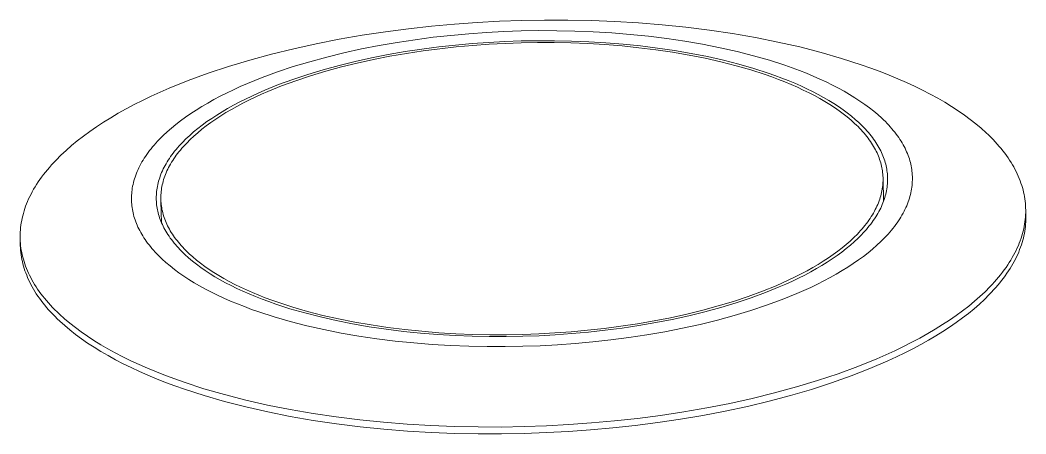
# Model space of a CAD drawing. Header units: millimetres. Extents: x 492 to 7139, y 278 to 5201.
# Drawn here: x 6024.68 to 6045.59, y 2847.31 to 2855.9 of the extents above; entities that cross this region are included whole.
import ezdxf

# ---------------------------------------------------------------- set-up
doc = ezdxf.new("R2010")
doc.units = ezdxf.units.MM
doc.layers.add('ZANO_R', color=7, linetype='Continuous', lineweight=0)

msp = doc.modelspace()

# ---------------------------------------------------------------- linework, layer by layer
at = {"layer": 'ZANO_R'}
for p, q in [((6034.643, 2855.877), (6034.178, 2855.852)), ((6035.108, 2855.893), (6034.643, 2855.877)), ((6035.582, 2855.901), (6035.108, 2855.893)), ((6036.063, 2855.901), (6035.582, 2855.901)), ((6036.549, 2855.891), (6036.063, 2855.901)), ((6037.04, 2855.871), (6036.549, 2855.891)), ((6037.532, 2855.842), (6037.04, 2855.871)), ((6032.271, 2855.66), (6031.79, 2855.587)), ((6032.752, 2855.722), (6032.271, 2855.66)), ((6033.231, 2855.775), (6032.752, 2855.722)), ((6033.707, 2855.818), (6033.231, 2855.775)), ((6034.178, 2855.852), (6033.707, 2855.818)), ((6034.37, 2855.644), (6034.731, 2855.664)), ((6034.731, 2855.664), (6035.093, 2855.676)), ((6035.093, 2855.676), (6035.461, 2855.683)), ((6035.461, 2855.683), (6035.835, 2855.682)), ((6035.835, 2855.682), (6036.212, 2855.675)), ((6036.212, 2855.675), (6036.593, 2855.66)), ((6036.593, 2855.66), (6036.976, 2855.637)), ((6038.026, 2855.802), (6037.532, 2855.842)), ((6038.518, 2855.752), (6038.026, 2855.802)), ((6039.006, 2855.692), (6038.518, 2855.752)), ((6039.49, 2855.62), (6039.006, 2855.692)), ((6031.311, 2855.504), (6030.836, 2855.411)), ((6031.79, 2855.587), (6031.311, 2855.504)), ((6032.144, 2855.374), (6032.516, 2855.439)), ((6032.516, 2855.439), (6032.889, 2855.495)), ((6032.889, 2855.495), (6033.263, 2855.544)), ((6033.263, 2855.544), (6033.635, 2855.585)), ((6033.635, 2855.585), (6034.005, 2855.618)), ((6034.005, 2855.618), (6034.37, 2855.644)), ((6034.075, 2855.414), (6034.417, 2855.438)), ((6034.417, 2855.438), (6034.755, 2855.456)), ((6034.755, 2855.456), (6035.094, 2855.468)), ((6035.094, 2855.468), (6035.439, 2855.474)), ((6035.094, 2855.43), (6035.435, 2855.436)), ((6035.435, 2855.436), (6035.78, 2855.436)), ((6035.439, 2855.474), (6035.789, 2855.474)), ((6035.789, 2855.474), (6036.142, 2855.467)), ((6036.142, 2855.467), (6036.499, 2855.453)), ((6036.499, 2855.453), (6036.857, 2855.431)), ((6036.976, 2855.637), (6037.359, 2855.606)), ((6037.359, 2855.606), (6037.741, 2855.567)), ((6037.741, 2855.567), (6038.121, 2855.52)), ((6038.121, 2855.52), (6038.496, 2855.465)), ((6038.496, 2855.465), (6038.866, 2855.401)), ((6039.965, 2855.538), (6039.49, 2855.62)), ((6040.432, 2855.446), (6039.965, 2855.538)), ((6040.887, 2855.343), (6040.432, 2855.446)), ((6030.366, 2855.308), (6029.904, 2855.195)), ((6030.836, 2855.411), (6030.366, 2855.308)), ((6031.41, 2855.222), (6031.775, 2855.302)), ((6031.775, 2855.302), (6032.144, 2855.374)), ((6032.332, 2855.186), (6032.681, 2855.246)), ((6032.681, 2855.246), (6033.03, 2855.299)), ((6032.711, 2855.21), (6033.056, 2855.262)), ((6033.03, 2855.299), (6033.38, 2855.344)), ((6033.056, 2855.262), (6033.402, 2855.307)), ((6033.38, 2855.344), (6033.729, 2855.382)), ((6033.402, 2855.307), (6033.746, 2855.345)), ((6033.729, 2855.382), (6034.075, 2855.414)), ((6033.746, 2855.345), (6034.088, 2855.376)), ((6034.088, 2855.376), (6034.426, 2855.4)), ((6034.426, 2855.4), (6034.76, 2855.418)), ((6034.76, 2855.418), (6035.094, 2855.43)), ((6035.78, 2855.436), (6036.129, 2855.429)), ((6036.129, 2855.429), (6036.482, 2855.415)), ((6036.482, 2855.415), (6036.836, 2855.393)), ((6036.836, 2855.393), (6037.19, 2855.365)), ((6036.857, 2855.431), (6037.216, 2855.403)), ((6037.19, 2855.365), (6037.543, 2855.329)), ((6037.216, 2855.403), (6037.574, 2855.366)), ((6037.543, 2855.329), (6037.894, 2855.286)), ((6037.574, 2855.366), (6037.929, 2855.322)), ((6037.894, 2855.286), (6038.241, 2855.234)), ((6037.929, 2855.322), (6038.281, 2855.27)), ((6038.241, 2855.234), (6038.583, 2855.175)), ((6038.281, 2855.27), (6038.627, 2855.211)), ((6038.866, 2855.401), (6039.228, 2855.329)), ((6039.228, 2855.329), (6039.582, 2855.249)), ((6039.582, 2855.249), (6039.925, 2855.161)), ((6041.329, 2855.23), (6040.887, 2855.343)), ((6041.755, 2855.107), (6041.329, 2855.23)), ((6029.452, 2855.072), (6029.012, 2854.939)), ((6029.904, 2855.195), (6029.452, 2855.072)), ((6030.358, 2854.935), (6030.7, 2855.038)), ((6030.7, 2855.038), (6031.051, 2855.134)), ((6031.051, 2855.134), (6031.41, 2855.222)), ((6031.309, 2854.961), (6031.645, 2855.043)), ((6031.645, 2855.043), (6031.986, 2855.118)), ((6031.688, 2855.01), (6032.025, 2855.084)), ((6031.986, 2855.118), (6032.332, 2855.186)), ((6032.025, 2855.084), (6032.367, 2855.151)), ((6032.367, 2855.151), (6032.711, 2855.21)), ((6038.583, 2855.175), (6038.918, 2855.109)), ((6038.627, 2855.211), (6038.967, 2855.143)), ((6038.918, 2855.109), (6039.245, 2855.035)), ((6038.967, 2855.143), (6039.298, 2855.068)), ((6039.245, 2855.035), (6039.563, 2854.954)), ((6039.298, 2855.068), (6039.619, 2854.986)), ((6039.925, 2855.161), (6040.256, 2855.066)), ((6040.256, 2855.066), (6040.573, 2854.963)), ((6042.164, 2854.975), (6041.755, 2855.107)), ((6029.012, 2854.939), (6028.585, 2854.797)), ((6029.707, 2854.707), (6030.026, 2854.825)), ((6030.026, 2854.825), (6030.358, 2854.935)), ((6030.66, 2854.774), (6030.98, 2854.871)), ((6030.715, 2854.745), (6031.032, 2854.84)), ((6030.98, 2854.871), (6031.309, 2854.961)), ((6031.032, 2854.84), (6031.356, 2854.929)), ((6031.356, 2854.929), (6031.688, 2855.01)), ((6039.563, 2854.954), (6039.869, 2854.866)), ((6039.619, 2854.986), (6039.929, 2854.897)), ((6039.869, 2854.866), (6040.163, 2854.771)), ((6039.929, 2854.897), (6040.227, 2854.801)), ((6040.573, 2854.963), (6040.727, 2854.909)), ((6040.727, 2854.909), (6040.877, 2854.854)), ((6040.877, 2854.854), (6041.022, 2854.796)), ((6042.362, 2854.905), (6042.164, 2854.975)), ((6042.555, 2854.834), (6042.362, 2854.905)), ((6042.742, 2854.76), (6042.555, 2854.834)), ((6028.174, 2854.646), (6027.78, 2854.486)), ((6028.585, 2854.797), (6028.174, 2854.646)), ((6029.402, 2854.584), (6029.707, 2854.707)), ((6030.05, 2854.561), (6030.349, 2854.671)), ((6030.114, 2854.534), (6030.409, 2854.643)), ((6030.349, 2854.671), (6030.66, 2854.774)), ((6030.409, 2854.643), (6030.715, 2854.745)), ((6040.163, 2854.771), (6040.305, 2854.721)), ((6040.227, 2854.801), (6040.37, 2854.75)), ((6040.305, 2854.721), (6040.443, 2854.669)), ((6040.37, 2854.75), (6040.51, 2854.698)), ((6040.443, 2854.669), (6040.578, 2854.616)), ((6040.51, 2854.698), (6040.647, 2854.644)), ((6040.578, 2854.616), (6040.709, 2854.562)), ((6040.647, 2854.644), (6040.78, 2854.589)), ((6041.022, 2854.796), (6041.164, 2854.738)), ((6041.164, 2854.738), (6041.301, 2854.677)), ((6041.301, 2854.677), (6041.434, 2854.616)), ((6041.434, 2854.616), (6041.563, 2854.553)), ((6042.925, 2854.684), (6042.742, 2854.76)), ((6043.102, 2854.607), (6042.925, 2854.684)), ((6043.273, 2854.528), (6043.102, 2854.607)), ((6027.591, 2854.404), (6027.406, 2854.319)), ((6027.78, 2854.486), (6027.591, 2854.404)), ((6028.971, 2854.387), (6029.111, 2854.454)), ((6029.111, 2854.454), (6029.254, 2854.52)), ((6029.254, 2854.52), (6029.402, 2854.584)), ((6029.626, 2854.385), (6029.764, 2854.445)), ((6029.695, 2854.36), (6029.831, 2854.42)), ((6029.764, 2854.445), (6030.05, 2854.561)), ((6029.831, 2854.42), (6030.114, 2854.534)), ((6040.709, 2854.562), (6040.836, 2854.506)), ((6040.78, 2854.589), (6040.908, 2854.533)), ((6040.836, 2854.506), (6040.959, 2854.449)), ((6040.908, 2854.533), (6041.033, 2854.475)), ((6040.959, 2854.449), (6041.078, 2854.391)), ((6041.033, 2854.475), (6041.153, 2854.416)), ((6041.078, 2854.391), (6041.193, 2854.332)), ((6041.153, 2854.416), (6041.27, 2854.356)), ((6041.563, 2854.553), (6041.687, 2854.489)), ((6041.687, 2854.489), (6041.807, 2854.423)), ((6041.807, 2854.423), (6041.921, 2854.357)), ((6043.439, 2854.446), (6043.273, 2854.528)), ((6043.598, 2854.364), (6043.439, 2854.446)), ((6027.226, 2854.233), (6027.052, 2854.145)), ((6027.406, 2854.319), (6027.226, 2854.233)), ((6028.578, 2854.179), (6028.705, 2854.249)), ((6028.705, 2854.249), (6028.836, 2854.319)), ((6028.836, 2854.319), (6028.971, 2854.387)), ((6029.112, 2854.132), (6029.234, 2854.197)), ((6029.234, 2854.197), (6029.361, 2854.261)), ((6029.308, 2854.175), (6029.433, 2854.238)), ((6029.361, 2854.261), (6029.492, 2854.324)), ((6029.433, 2854.238), (6029.562, 2854.3)), ((6029.492, 2854.324), (6029.626, 2854.385)), ((6029.562, 2854.3), (6029.695, 2854.36)), ((6041.193, 2854.332), (6041.303, 2854.271)), ((6041.27, 2854.356), (6041.381, 2854.295)), ((6041.303, 2854.271), (6041.409, 2854.21)), ((6041.381, 2854.295), (6041.489, 2854.232)), ((6041.409, 2854.21), (6041.511, 2854.147)), ((6041.489, 2854.232), (6041.592, 2854.169)), ((6041.921, 2854.357), (6042.031, 2854.289)), ((6042.031, 2854.289), (6042.137, 2854.22)), ((6042.137, 2854.22), (6042.237, 2854.151)), ((6043.752, 2854.279), (6043.598, 2854.364)), ((6043.9, 2854.194), (6043.752, 2854.279)), ((6044.042, 2854.107), (6043.9, 2854.194)), ((6026.883, 2854.056), (6026.72, 2853.965)), ((6027.052, 2854.145), (6026.883, 2854.056)), ((6028.226, 2853.96), (6028.339, 2854.034)), ((6028.339, 2854.034), (6028.456, 2854.107)), ((6028.456, 2854.107), (6028.578, 2854.179)), ((6028.769, 2853.93), (6028.879, 2853.999)), ((6028.848, 2853.911), (6028.957, 2853.979)), ((6028.879, 2853.999), (6028.993, 2854.066)), ((6028.957, 2853.979), (6029.07, 2854.045)), ((6028.993, 2854.066), (6029.112, 2854.132)), ((6029.07, 2854.045), (6029.187, 2854.11)), ((6029.187, 2854.11), (6029.308, 2854.175)), ((6041.511, 2854.147), (6041.608, 2854.084)), ((6041.592, 2854.169), (6041.69, 2854.105)), ((6041.608, 2854.084), (6041.701, 2854.019)), ((6041.69, 2854.105), (6041.784, 2854.04)), ((6041.701, 2854.019), (6041.789, 2853.954)), ((6041.784, 2854.04), (6041.873, 2853.974)), ((6041.873, 2853.974), (6041.958, 2853.907)), ((6042.237, 2854.151), (6042.332, 2854.081)), ((6042.332, 2854.081), (6042.422, 2854.01)), ((6042.422, 2854.01), (6042.508, 2853.938)), ((6044.177, 2854.018), (6044.042, 2854.107)), ((6044.306, 2853.929), (6044.177, 2854.018)), ((6026.412, 2853.779), (6026.266, 2853.684)), ((6026.563, 2853.872), (6026.412, 2853.779)), ((6026.72, 2853.965), (6026.563, 2853.872)), ((6027.917, 2853.734), (6028.015, 2853.81)), ((6028.015, 2853.81), (6028.118, 2853.886)), ((6028.118, 2853.886), (6028.226, 2853.96)), ((6028.465, 2853.721), (6028.562, 2853.792)), ((6028.549, 2853.705), (6028.644, 2853.774)), ((6028.562, 2853.792), (6028.663, 2853.861)), ((6028.644, 2853.774), (6028.744, 2853.843)), ((6028.663, 2853.861), (6028.769, 2853.93)), ((6028.744, 2853.843), (6028.848, 2853.911)), ((6041.789, 2853.954), (6041.872, 2853.889)), ((6041.872, 2853.889), (6041.951, 2853.822)), ((6041.951, 2853.822), (6042.026, 2853.756)), ((6041.958, 2853.907), (6042.038, 2853.84)), ((6042.038, 2853.84), (6042.113, 2853.773)), ((6042.113, 2853.773), (6042.149, 2853.739)), ((6042.508, 2853.938), (6042.588, 2853.866)), ((6042.588, 2853.866), (6042.627, 2853.829)), ((6042.627, 2853.829), (6042.664, 2853.793)), ((6042.664, 2853.793), (6042.699, 2853.756)), ((6044.429, 2853.838), (6044.306, 2853.929)), ((6044.545, 2853.747), (6044.429, 2853.838)), ((6026.127, 2853.588), (6025.995, 2853.491)), ((6026.266, 2853.684), (6026.127, 2853.588)), ((6027.652, 2853.503), (6027.735, 2853.581)), ((6027.735, 2853.581), (6027.823, 2853.658)), ((6027.823, 2853.658), (6027.917, 2853.734)), ((6028.204, 2853.506), (6028.286, 2853.578)), ((6028.286, 2853.578), (6028.374, 2853.65)), ((6028.29, 2853.492), (6028.372, 2853.563)), ((6028.372, 2853.563), (6028.458, 2853.634)), ((6028.374, 2853.65), (6028.465, 2853.721)), ((6028.458, 2853.634), (6028.549, 2853.705)), ((6042.026, 2853.756), (6042.061, 2853.722)), ((6042.061, 2853.722), (6042.096, 2853.688)), ((6042.096, 2853.688), (6042.129, 2853.654)), ((6042.129, 2853.654), (6042.161, 2853.621)), ((6042.149, 2853.739), (6042.184, 2853.705)), ((6042.161, 2853.621), (6042.192, 2853.587)), ((6042.184, 2853.705), (6042.217, 2853.67)), ((6042.192, 2853.587), (6042.221, 2853.553)), ((6042.217, 2853.67), (6042.25, 2853.636)), ((6042.25, 2853.636), (6042.281, 2853.602)), ((6042.281, 2853.602), (6042.311, 2853.567)), ((6042.311, 2853.567), (6042.34, 2853.533)), ((6042.699, 2853.756), (6042.734, 2853.72)), ((6042.734, 2853.72), (6042.767, 2853.683)), ((6042.767, 2853.683), (6042.8, 2853.646)), ((6042.8, 2853.646), (6042.83, 2853.609)), ((6042.83, 2853.609), (6042.86, 2853.572)), ((6042.86, 2853.572), (6042.889, 2853.535)), ((6044.655, 2853.655), (6044.545, 2853.747)), ((6044.759, 2853.562), (6044.655, 2853.655)), ((6044.808, 2853.515), (6044.759, 2853.562)), ((6025.868, 2853.393), (6025.748, 2853.294)), ((6025.995, 2853.491), (6025.868, 2853.393)), ((6027.466, 2853.307), (6027.501, 2853.347)), ((6027.501, 2853.347), (6027.537, 2853.386)), ((6027.537, 2853.386), (6027.574, 2853.425)), ((6027.574, 2853.425), (6027.652, 2853.503)), ((6028.018, 2853.323), (6028.053, 2853.36)), ((6028.053, 2853.36), (6028.126, 2853.433)), ((6028.107, 2853.312), (6028.141, 2853.348)), ((6028.126, 2853.433), (6028.204, 2853.506)), ((6028.141, 2853.348), (6028.213, 2853.42)), ((6028.213, 2853.42), (6028.29, 2853.492)), ((6042.221, 2853.553), (6042.25, 2853.518)), ((6042.25, 2853.518), (6042.277, 2853.484)), ((6042.277, 2853.484), (6042.304, 2853.45)), ((6042.304, 2853.45), (6042.329, 2853.416)), ((6042.329, 2853.416), (6042.353, 2853.382)), ((6042.34, 2853.533), (6042.368, 2853.498)), ((6042.353, 2853.382), (6042.376, 2853.347)), ((6042.368, 2853.498), (6042.395, 2853.463)), ((6042.376, 2853.347), (6042.398, 2853.313)), ((6042.395, 2853.463), (6042.42, 2853.429)), ((6042.42, 2853.429), (6042.444, 2853.394)), ((6042.444, 2853.394), (6042.468, 2853.359)), ((6042.468, 2853.359), (6042.49, 2853.325)), ((6042.889, 2853.535), (6042.916, 2853.498)), ((6042.916, 2853.498), (6042.942, 2853.461)), ((6042.942, 2853.461), (6042.967, 2853.424)), ((6042.967, 2853.424), (6042.99, 2853.387)), ((6042.99, 2853.387), (6043.013, 2853.35)), ((6043.013, 2853.35), (6043.034, 2853.313)), ((6044.856, 2853.468), (6044.808, 2853.515)), ((6044.902, 2853.421), (6044.856, 2853.468)), ((6044.947, 2853.374), (6044.902, 2853.421)), ((6044.99, 2853.326), (6044.947, 2853.374)), ((6025.635, 2853.195), (6025.527, 2853.095)), ((6025.748, 2853.294), (6025.635, 2853.195)), ((6027.312, 2853.111), (6027.341, 2853.15)), ((6027.341, 2853.15), (6027.37, 2853.19)), ((6027.37, 2853.19), (6027.401, 2853.229)), ((6027.401, 2853.229), (6027.433, 2853.268)), ((6027.433, 2853.268), (6027.466, 2853.307)), ((6027.834, 2853.103), (6027.862, 2853.14)), ((6027.862, 2853.14), (6027.891, 2853.176)), ((6027.891, 2853.176), (6027.921, 2853.213)), ((6027.921, 2853.213), (6027.952, 2853.25)), ((6027.952, 2853.25), (6027.984, 2853.287)), ((6027.952, 2853.13), (6027.981, 2853.167)), ((6027.981, 2853.167), (6028.011, 2853.203)), ((6027.984, 2853.287), (6028.018, 2853.323)), ((6028.011, 2853.203), (6028.041, 2853.239)), ((6028.041, 2853.239), (6028.073, 2853.276)), ((6028.073, 2853.276), (6028.107, 2853.312)), ((6042.398, 2853.313), (6042.418, 2853.279)), ((6042.418, 2853.279), (6042.438, 2853.244)), ((6042.438, 2853.244), (6042.457, 2853.21)), ((6042.457, 2853.21), (6042.474, 2853.176)), ((6042.474, 2853.176), (6042.491, 2853.142)), ((6042.49, 2853.325), (6042.511, 2853.29)), ((6042.491, 2853.142), (6042.506, 2853.107)), ((6042.511, 2853.29), (6042.531, 2853.255)), ((6042.531, 2853.255), (6042.55, 2853.22)), ((6042.55, 2853.22), (6042.567, 2853.186)), ((6042.567, 2853.186), (6042.584, 2853.151)), ((6042.584, 2853.151), (6042.6, 2853.116)), ((6043.034, 2853.313), (6043.054, 2853.276)), ((6043.054, 2853.276), (6043.073, 2853.239)), ((6043.073, 2853.239), (6043.091, 2853.202)), ((6043.091, 2853.202), (6043.107, 2853.165)), ((6043.107, 2853.165), (6043.123, 2853.128)), ((6045.031, 2853.279), (6044.99, 2853.326)), ((6045.071, 2853.232), (6045.031, 2853.279)), ((6045.109, 2853.184), (6045.071, 2853.232)), ((6045.146, 2853.136), (6045.109, 2853.184)), ((6045.181, 2853.089), (6045.146, 2853.136)), ((6025.379, 2852.944), (6025.333, 2852.893)), ((6025.427, 2852.994), (6025.379, 2852.944)), ((6025.527, 2853.095), (6025.427, 2852.994)), ((6027.19, 2852.914), (6027.212, 2852.954)), ((6027.212, 2852.954), (6027.235, 2852.993)), ((6027.235, 2852.993), (6027.26, 2853.032)), ((6027.26, 2853.032), (6027.285, 2853.071)), ((6027.285, 2853.071), (6027.312, 2853.111)), ((6027.713, 2852.919), (6027.735, 2852.955)), ((6027.735, 2852.955), (6027.758, 2852.992)), ((6027.758, 2852.992), (6027.782, 2853.029)), ((6027.782, 2853.029), (6027.808, 2853.066)), ((6027.806, 2852.912), (6027.827, 2852.948)), ((6027.808, 2853.066), (6027.834, 2853.103)), ((6027.827, 2852.948), (6027.85, 2852.985)), ((6027.85, 2852.985), (6027.874, 2853.021)), ((6027.874, 2853.021), (6027.899, 2853.058)), ((6027.899, 2853.058), (6027.925, 2853.094)), ((6027.925, 2853.094), (6027.952, 2853.13)), ((6042.506, 2853.107), (6042.52, 2853.073)), ((6042.52, 2853.073), (6042.534, 2853.039)), ((6042.534, 2853.039), (6042.546, 2853.005)), ((6042.546, 2853.005), (6042.557, 2852.971)), ((6042.557, 2852.971), (6042.567, 2852.937)), ((6042.567, 2852.937), (6042.576, 2852.903)), ((6042.6, 2853.116), (6042.614, 2853.082)), ((6042.614, 2853.082), (6042.628, 2853.047)), ((6042.628, 2853.047), (6042.64, 2853.013)), ((6042.64, 2853.013), (6042.651, 2852.978)), ((6042.651, 2852.978), (6042.662, 2852.944)), ((6042.662, 2852.944), (6042.671, 2852.91)), ((6043.123, 2853.128), (6043.137, 2853.091)), ((6043.137, 2853.091), (6043.151, 2853.054)), ((6043.151, 2853.054), (6043.163, 2853.017)), ((6043.163, 2853.017), (6043.174, 2852.981)), ((6043.174, 2852.981), (6043.184, 2852.944)), ((6043.184, 2852.944), (6043.193, 2852.908)), ((6045.214, 2853.041), (6045.181, 2853.089)), ((6045.246, 2852.993), (6045.214, 2853.041)), ((6045.277, 2852.946), (6045.246, 2852.993)), ((6045.306, 2852.898), (6045.277, 2852.946)), ((6025.204, 2852.742), (6025.164, 2852.691)), ((6025.245, 2852.792), (6025.204, 2852.742)), ((6025.288, 2852.843), (6025.245, 2852.792)), ((6025.333, 2852.893), (6025.288, 2852.843)), ((6027.083, 2852.68), (6027.098, 2852.719)), ((6027.098, 2852.719), (6027.114, 2852.758)), ((6027.114, 2852.758), (6027.131, 2852.797)), ((6027.131, 2852.797), (6027.149, 2852.836)), ((6027.149, 2852.836), (6027.169, 2852.875)), ((6027.169, 2852.875), (6027.19, 2852.914)), ((6027.606, 2852.699), (6027.621, 2852.735)), ((6027.621, 2852.735), (6027.638, 2852.772)), ((6027.638, 2852.772), (6027.655, 2852.809)), ((6027.655, 2852.809), (6027.673, 2852.845)), ((6027.673, 2852.845), (6027.693, 2852.882)), ((6027.693, 2852.882), (6027.713, 2852.919)), ((6027.7, 2852.695), (6027.715, 2852.731)), ((6027.715, 2852.731), (6027.731, 2852.767)), ((6027.731, 2852.767), (6027.748, 2852.803)), ((6027.748, 2852.803), (6027.766, 2852.84)), ((6027.766, 2852.84), (6027.785, 2852.876)), ((6027.785, 2852.876), (6027.806, 2852.912)), ((6042.576, 2852.903), (6042.585, 2852.87)), ((6042.585, 2852.87), (6042.592, 2852.836)), ((6042.592, 2852.836), (6042.598, 2852.802)), ((6042.598, 2852.802), (6042.604, 2852.769)), ((6042.604, 2852.769), (6042.608, 2852.735)), ((6042.608, 2852.735), (6042.611, 2852.702)), ((6042.671, 2852.91), (6042.679, 2852.875)), ((6042.679, 2852.875), (6042.687, 2852.841)), ((6042.687, 2852.841), (6042.693, 2852.807)), ((6042.693, 2852.807), (6042.698, 2852.773)), ((6042.698, 2852.773), (6042.703, 2852.74)), ((6042.703, 2852.74), (6042.706, 2852.706)), ((6043.193, 2852.908), (6043.2, 2852.871)), ((6043.2, 2852.871), (6043.207, 2852.835)), ((6043.207, 2852.835), (6043.213, 2852.799)), ((6043.213, 2852.799), (6043.218, 2852.762)), ((6043.218, 2852.762), (6043.222, 2852.726)), ((6043.222, 2852.726), (6043.224, 2852.69)), ((6045.333, 2852.85), (6045.306, 2852.898)), ((6045.359, 2852.802), (6045.333, 2852.85)), ((6045.383, 2852.755), (6045.359, 2852.802)), ((6045.406, 2852.707), (6045.383, 2852.755)), ((6025.055, 2852.539), (6025.022, 2852.488)), ((6025.09, 2852.59), (6025.055, 2852.539)), ((6025.126, 2852.64), (6025.09, 2852.59)), ((6025.164, 2852.691), (6025.126, 2852.64)), ((6027.026, 2852.488), (6027.035, 2852.526)), ((6027.035, 2852.526), (6027.045, 2852.565)), ((6027.045, 2852.565), (6027.057, 2852.603)), ((6027.057, 2852.603), (6027.069, 2852.642)), ((6027.069, 2852.642), (6027.083, 2852.68)), ((6027.54, 2852.483), (6027.548, 2852.518)), ((6027.548, 2852.518), (6027.558, 2852.554)), ((6027.558, 2852.554), (6027.568, 2852.59)), ((6027.568, 2852.59), (6027.58, 2852.626)), ((6027.58, 2852.626), (6027.593, 2852.663)), ((6027.593, 2852.663), (6027.606, 2852.699)), ((6027.634, 2852.482), (6027.643, 2852.517)), ((6027.643, 2852.517), (6027.652, 2852.552)), ((6027.652, 2852.552), (6027.662, 2852.588)), ((6027.662, 2852.588), (6027.674, 2852.624)), ((6027.674, 2852.624), (6027.687, 2852.659)), ((6027.687, 2852.659), (6027.7, 2852.695)), ((6042.611, 2852.702), (6042.614, 2852.668)), ((6042.615, 2852.532), (6042.613, 2852.498)), ((6042.614, 2852.668), (6042.616, 2852.634)), ((6042.616, 2852.566), (6042.615, 2852.532)), ((6042.616, 2852.634), (6042.616, 2852.601)), ((6042.616, 2852.601), (6042.629, 2852.143)), ((6042.616, 2852.601), (6042.616, 2852.566)), ((6042.706, 2852.706), (6042.709, 2852.672)), ((6042.71, 2852.534), (6042.707, 2852.499)), ((6042.709, 2852.672), (6042.711, 2852.637)), ((6042.711, 2852.568), (6042.71, 2852.534)), ((6042.711, 2852.637), (6042.711, 2852.603)), ((6042.711, 2852.603), (6042.711, 2852.568)), ((6043.225, 2852.543), (6043.223, 2852.505)), ((6043.224, 2852.69), (6043.226, 2852.653)), ((6043.226, 2852.58), (6043.225, 2852.543)), ((6043.226, 2852.653), (6043.227, 2852.617)), ((6043.227, 2852.617), (6043.226, 2852.58)), ((6045.428, 2852.659), (6045.406, 2852.707)), ((6045.448, 2852.612), (6045.428, 2852.659)), ((6045.466, 2852.564), (6045.448, 2852.612)), ((6045.483, 2852.517), (6045.466, 2852.564)), ((6045.499, 2852.469), (6045.483, 2852.517)), ((6024.932, 2852.337), (6024.905, 2852.286)), ((6024.96, 2852.387), (6024.932, 2852.337)), ((6024.99, 2852.438), (6024.96, 2852.387)), ((6025.022, 2852.488), (6024.99, 2852.438)), ((6026.998, 2852.299), (6027.001, 2852.337)), ((6027.001, 2852.337), (6027.006, 2852.374)), ((6027.006, 2852.374), (6027.011, 2852.412)), ((6027.011, 2852.412), (6027.018, 2852.45)), ((6027.018, 2852.45), (6027.026, 2852.488)), ((6027.511, 2852.271), (6027.513, 2852.306)), ((6027.513, 2852.306), (6027.516, 2852.341)), ((6027.516, 2852.341), (6027.521, 2852.376)), ((6027.521, 2852.376), (6027.526, 2852.411)), ((6027.526, 2852.411), (6027.532, 2852.447)), ((6027.532, 2852.447), (6027.54, 2852.483)), ((6027.606, 2852.272), (6027.608, 2852.307)), ((6027.608, 2852.307), (6027.611, 2852.342)), ((6027.611, 2852.342), (6027.615, 2852.376)), ((6027.615, 2852.376), (6027.621, 2852.411)), ((6027.621, 2852.411), (6027.627, 2852.446)), ((6027.627, 2852.446), (6027.634, 2852.482)), ((6042.587, 2852.323), (6042.578, 2852.287)), ((6042.594, 2852.358), (6042.587, 2852.323)), ((6042.6, 2852.393), (6042.594, 2852.358)), ((6042.605, 2852.428), (6042.6, 2852.393)), ((6042.609, 2852.463), (6042.605, 2852.428)), ((6042.613, 2852.498), (6042.609, 2852.463)), ((6042.681, 2852.322), (6042.673, 2852.286)), ((6042.689, 2852.357), (6042.681, 2852.322)), ((6042.695, 2852.393), (6042.689, 2852.357)), ((6042.7, 2852.428), (6042.695, 2852.393)), ((6042.704, 2852.464), (6042.7, 2852.428)), ((6042.707, 2852.499), (6042.704, 2852.464)), ((6043.195, 2852.316), (6043.186, 2852.278)), ((6043.203, 2852.354), (6043.195, 2852.316)), ((6043.209, 2852.392), (6043.203, 2852.354)), ((6043.215, 2852.43), (6043.209, 2852.392)), ((6043.219, 2852.468), (6043.215, 2852.43)), ((6043.223, 2852.505), (6043.219, 2852.468)), ((6045.513, 2852.422), (6045.499, 2852.469)), ((6045.526, 2852.375), (6045.513, 2852.422)), ((6045.537, 2852.328), (6045.526, 2852.375)), ((6045.548, 2852.281), (6045.537, 2852.328)), ((6024.834, 2852.135), (6024.813, 2852.085)), ((6024.856, 2852.186), (6024.834, 2852.135)), ((6024.88, 2852.236), (6024.856, 2852.186)), ((6024.905, 2852.286), (6024.88, 2852.236)), ((6026.993, 2852.188), (6026.994, 2852.225)), ((6026.994, 2852.151), (6026.993, 2852.188)), ((6026.994, 2852.225), (6026.995, 2852.262)), ((6026.996, 2852.114), (6026.994, 2852.151)), ((6026.995, 2852.262), (6026.998, 2852.299)), ((6026.998, 2852.078), (6026.996, 2852.114)), ((6027.509, 2852.236), (6027.511, 2852.271)), ((6027.509, 2852.201), (6027.509, 2852.236)), ((6027.51, 2852.167), (6027.509, 2852.201)), ((6027.511, 2852.133), (6027.51, 2852.167)), ((6027.514, 2852.099), (6027.511, 2852.133)), ((6027.517, 2852.065), (6027.514, 2852.099)), ((6027.604, 2852.238), (6027.606, 2852.272)), ((6027.604, 2852.204), (6027.604, 2852.238)), ((6027.605, 2852.17), (6027.604, 2852.204)), ((6027.606, 2852.136), (6027.605, 2852.17)), ((6027.618, 2851.692), (6027.606, 2852.136)), ((6027.609, 2852.102), (6027.606, 2852.136)), ((6027.612, 2852.069), (6027.609, 2852.102)), ((6042.521, 2852.109), (6042.506, 2852.073)), ((6042.535, 2852.145), (6042.521, 2852.109)), ((6042.547, 2852.181), (6042.535, 2852.145)), ((6042.559, 2852.216), (6042.547, 2852.181)), ((6042.569, 2852.252), (6042.559, 2852.216)), ((6042.578, 2852.287), (6042.569, 2852.252)), ((6042.615, 2852.105), (6042.6, 2852.069)), ((6042.629, 2852.142), (6042.615, 2852.105)), ((6042.641, 2852.178), (6042.629, 2852.142)), ((6042.653, 2852.214), (6042.641, 2852.178)), ((6042.663, 2852.25), (6042.653, 2852.214)), ((6042.673, 2852.286), (6042.663, 2852.25)), ((6043.138, 2852.124), (6043.124, 2852.085)), ((6043.152, 2852.163), (6043.138, 2852.124)), ((6043.164, 2852.201), (6043.152, 2852.163)), ((6043.176, 2852.24), (6043.164, 2852.201)), ((6043.186, 2852.278), (6043.176, 2852.24)), ((6045.556, 2852.234), (6045.548, 2852.281)), ((6045.564, 2852.188), (6045.556, 2852.234)), ((6045.57, 2852.141), (6045.564, 2852.188)), ((6045.575, 2852.095), (6045.57, 2852.141)), ((6045.578, 2852.048), (6045.575, 2852.095)), ((6024.746, 2851.886), (6024.733, 2851.837)), ((6024.76, 2851.936), (6024.746, 2851.886)), ((6024.776, 2851.986), (6024.76, 2851.936)), ((6024.794, 2852.035), (6024.776, 2851.986)), ((6024.813, 2852.085), (6024.794, 2852.035)), ((6027.002, 2852.042), (6026.998, 2852.078)), ((6027.007, 2852.006), (6027.002, 2852.042)), ((6027.012, 2851.97), (6027.007, 2852.006)), ((6027.019, 2851.933), (6027.012, 2851.97)), ((6027.027, 2851.897), (6027.019, 2851.933)), ((6027.036, 2851.86), (6027.027, 2851.897)), ((6027.521, 2852.031), (6027.517, 2852.065)), ((6027.527, 2851.997), (6027.521, 2852.031)), ((6027.533, 2851.963), (6027.527, 2851.997)), ((6027.54, 2851.929), (6027.533, 2851.963)), ((6027.549, 2851.895), (6027.54, 2851.929)), ((6027.558, 2851.86), (6027.549, 2851.895)), ((6027.616, 2852.036), (6027.612, 2852.069)), ((6027.622, 2852.002), (6027.616, 2852.036)), ((6027.628, 2851.969), (6027.622, 2852.002)), ((6027.635, 2851.935), (6027.628, 2851.969)), ((6027.643, 2851.901), (6027.635, 2851.935)), ((6027.652, 2851.867), (6027.643, 2851.901)), ((6042.416, 2851.892), (6042.394, 2851.856)), ((6042.436, 2851.929), (6042.416, 2851.892)), ((6042.455, 2851.965), (6042.436, 2851.929)), ((6042.473, 2852.001), (6042.455, 2851.965)), ((6042.49, 2852.037), (6042.473, 2852.001)), ((6042.508, 2851.886), (6042.487, 2851.849)), ((6042.506, 2852.073), (6042.49, 2852.037)), ((6042.529, 2851.923), (6042.508, 2851.886)), ((6042.548, 2851.959), (6042.529, 2851.923)), ((6042.567, 2851.996), (6042.548, 2851.959)), ((6042.584, 2852.032), (6042.567, 2851.996)), ((6042.6, 2852.069), (6042.584, 2852.032)), ((6043.032, 2851.89), (6043.01, 2851.851)), ((6043.053, 2851.929), (6043.032, 2851.89)), ((6043.072, 2851.968), (6043.053, 2851.929)), ((6043.091, 2852.007), (6043.072, 2851.968)), ((6043.108, 2852.046), (6043.091, 2852.007)), ((6043.124, 2852.085), (6043.108, 2852.046)), ((6045.58, 2852.001), (6045.578, 2852.048)), ((6045.579, 2851.858), (6045.581, 2851.906)), ((6045.581, 2851.953), (6045.58, 2852.001)), ((6045.581, 2851.906), (6045.581, 2851.953)), ((6045.583, 2851.905), (6045.585, 2851.846)), ((6024.702, 2851.69), (6024.695, 2851.641)), ((6024.711, 2851.739), (6024.702, 2851.69)), ((6024.721, 2851.788), (6024.711, 2851.739)), ((6024.733, 2851.837), (6024.721, 2851.788)), ((6027.046, 2851.824), (6027.036, 2851.86)), ((6027.057, 2851.787), (6027.046, 2851.824)), ((6027.069, 2851.75), (6027.057, 2851.787)), ((6027.082, 2851.713), (6027.069, 2851.75)), ((6027.096, 2851.676), (6027.082, 2851.713)), ((6027.111, 2851.639), (6027.096, 2851.676)), ((6027.568, 2851.826), (6027.558, 2851.86)), ((6027.579, 2851.792), (6027.568, 2851.826)), ((6027.592, 2851.757), (6027.579, 2851.792)), ((6027.605, 2851.723), (6027.592, 2851.757)), ((6027.62, 2851.688), (6027.605, 2851.723)), ((6027.635, 2851.653), (6027.62, 2851.688)), ((6027.662, 2851.833), (6027.652, 2851.867)), ((6027.674, 2851.799), (6027.662, 2851.833)), ((6027.686, 2851.765), (6027.674, 2851.799)), ((6027.699, 2851.731), (6027.686, 2851.765)), ((6027.713, 2851.697), (6027.699, 2851.731)), ((6027.729, 2851.663), (6027.713, 2851.697)), ((6042.27, 2851.674), (6042.241, 2851.638)), ((6042.297, 2851.71), (6042.27, 2851.674)), ((6042.323, 2851.747), (6042.297, 2851.71)), ((6042.348, 2851.783), (6042.323, 2851.747)), ((6042.372, 2851.82), (6042.348, 2851.783)), ((6042.388, 2851.702), (6042.36, 2851.665)), ((6042.394, 2851.856), (6042.372, 2851.82)), ((6042.414, 2851.738), (6042.388, 2851.702)), ((6042.44, 2851.775), (6042.414, 2851.738)), ((6042.464, 2851.812), (6042.44, 2851.775)), ((6042.487, 2851.849), (6042.464, 2851.812)), ((6042.91, 2851.693), (6042.882, 2851.654)), ((6042.937, 2851.733), (6042.91, 2851.693)), ((6042.962, 2851.772), (6042.937, 2851.733)), ((6042.987, 2851.811), (6042.962, 2851.772)), ((6043.01, 2851.851), (6042.987, 2851.811)), ((6045.559, 2851.665), (6045.566, 2851.713)), ((6045.566, 2851.713), (6045.572, 2851.762)), ((6045.572, 2851.762), (6045.576, 2851.81)), ((6045.576, 2851.81), (6045.579, 2851.858)), ((6045.58, 2851.66), (6045.583, 2851.707)), ((6045.583, 2851.707), (6045.585, 2851.754)), ((6045.585, 2851.8), (6045.585, 2851.846)), ((6045.585, 2851.754), (6045.585, 2851.8)), ((6024.681, 2851.496), (6024.679, 2851.449)), ((6024.684, 2851.544), (6024.681, 2851.496)), ((6024.689, 2851.593), (6024.684, 2851.544)), ((6024.695, 2851.641), (6024.689, 2851.593)), ((6027.128, 2851.602), (6027.111, 2851.639)), ((6027.146, 2851.565), (6027.128, 2851.602)), ((6027.165, 2851.528), (6027.146, 2851.565)), ((6027.185, 2851.491), (6027.165, 2851.528)), ((6027.206, 2851.454), (6027.185, 2851.491)), ((6027.652, 2851.619), (6027.635, 2851.653)), ((6027.669, 2851.584), (6027.652, 2851.619)), ((6027.688, 2851.549), (6027.669, 2851.584)), ((6027.708, 2851.514), (6027.688, 2851.549)), ((6027.729, 2851.48), (6027.708, 2851.514)), ((6027.745, 2851.628), (6027.729, 2851.663)), ((6027.751, 2851.445), (6027.729, 2851.48)), ((6027.762, 2851.594), (6027.745, 2851.628)), ((6027.781, 2851.56), (6027.762, 2851.594)), ((6027.8, 2851.525), (6027.781, 2851.56)), ((6027.821, 2851.491), (6027.8, 2851.525)), ((6027.843, 2851.457), (6027.821, 2851.491)), ((6042.116, 2851.492), (6042.082, 2851.456)), ((6042.149, 2851.529), (6042.116, 2851.492)), ((6042.181, 2851.565), (6042.149, 2851.529)), ((6042.204, 2851.481), (6042.17, 2851.444)), ((6042.212, 2851.601), (6042.181, 2851.565)), ((6042.238, 2851.518), (6042.204, 2851.481)), ((6042.241, 2851.638), (6042.212, 2851.601)), ((6042.27, 2851.554), (6042.238, 2851.518)), ((6042.302, 2851.591), (6042.27, 2851.554)), ((6042.331, 2851.628), (6042.302, 2851.591)), ((6042.36, 2851.665), (6042.331, 2851.628)), ((6042.756, 2851.497), (6042.722, 2851.458)), ((6042.789, 2851.536), (6042.756, 2851.497)), ((6042.821, 2851.575), (6042.789, 2851.536)), ((6042.852, 2851.615), (6042.821, 2851.575)), ((6042.882, 2851.654), (6042.852, 2851.615)), ((6045.501, 2851.419), (6045.516, 2851.468)), ((6045.516, 2851.468), (6045.529, 2851.517)), ((6045.529, 2851.517), (6045.54, 2851.567)), ((6045.54, 2851.567), (6045.55, 2851.616)), ((6045.544, 2851.423), (6045.554, 2851.471)), ((6045.55, 2851.616), (6045.559, 2851.665)), ((6045.554, 2851.471), (6045.562, 2851.519)), ((6045.562, 2851.519), (6045.569, 2851.566)), ((6045.569, 2851.566), (6045.575, 2851.613)), ((6045.575, 2851.613), (6045.58, 2851.66)), ((6024.679, 2851.449), (6024.679, 2851.401)), ((6024.679, 2851.401), (6024.68, 2851.354)), ((6024.68, 2851.354), (6024.682, 2851.307)), ((6024.683, 2851.217), (6024.681, 2851.307)), ((6024.682, 2851.307), (6024.685, 2851.26)), ((6024.685, 2851.26), (6024.69, 2851.213)), ((6027.228, 2851.417), (6027.206, 2851.454)), ((6027.252, 2851.38), (6027.228, 2851.417)), ((6027.276, 2851.343), (6027.252, 2851.38)), ((6027.302, 2851.306), (6027.276, 2851.343)), ((6027.33, 2851.269), (6027.302, 2851.306)), ((6027.358, 2851.232), (6027.33, 2851.269)), ((6027.774, 2851.41), (6027.751, 2851.445)), ((6027.798, 2851.375), (6027.774, 2851.41)), ((6027.824, 2851.341), (6027.798, 2851.375)), ((6027.851, 2851.306), (6027.824, 2851.341)), ((6027.866, 2851.423), (6027.843, 2851.457)), ((6027.878, 2851.271), (6027.851, 2851.306)), ((6027.89, 2851.388), (6027.866, 2851.423)), ((6027.907, 2851.237), (6027.878, 2851.271)), ((6027.915, 2851.354), (6027.89, 2851.388)), ((6027.941, 2851.32), (6027.915, 2851.354)), ((6027.969, 2851.286), (6027.941, 2851.32)), ((6027.997, 2851.251), (6027.969, 2851.286)), ((6041.933, 2851.312), (6041.851, 2851.241)), ((6042.009, 2851.384), (6041.933, 2851.312)), ((6042.019, 2851.298), (6041.937, 2851.226)), ((6042.082, 2851.456), (6042.009, 2851.384)), ((6042.097, 2851.371), (6042.019, 2851.298)), ((6042.17, 2851.444), (6042.097, 2851.371)), ((6042.571, 2851.301), (6042.488, 2851.223)), ((6042.649, 2851.379), (6042.571, 2851.301)), ((6042.686, 2851.418), (6042.649, 2851.379)), ((6042.722, 2851.458), (6042.686, 2851.418)), ((6045.429, 2851.219), (6045.449, 2851.269)), ((6045.449, 2851.269), (6045.468, 2851.319)), ((6045.468, 2851.319), (6045.485, 2851.369)), ((6045.485, 2851.369), (6045.501, 2851.419)), ((6045.491, 2851.23), (6045.506, 2851.279)), ((6045.506, 2851.279), (6045.52, 2851.327)), ((6045.52, 2851.327), (6045.533, 2851.375)), ((6045.533, 2851.375), (6045.544, 2851.423)), ((6024.683, 2851.217), (6024.685, 2851.168)), ((6024.685, 2851.168), (6024.689, 2851.12)), ((6024.689, 2851.12), (6024.694, 2851.071)), ((6024.69, 2851.213), (6024.696, 2851.167)), ((6024.694, 2851.071), (6024.7, 2851.024)), ((6024.696, 2851.167), (6024.703, 2851.12)), ((6024.703, 2851.12), (6024.712, 2851.073)), ((6024.712, 2851.073), (6024.722, 2851.026)), ((6027.388, 2851.195), (6027.358, 2851.232)), ((6027.418, 2851.158), (6027.388, 2851.195)), ((6027.451, 2851.121), (6027.418, 2851.158)), ((6027.484, 2851.084), (6027.451, 2851.121)), ((6027.518, 2851.048), (6027.484, 2851.084)), ((6027.554, 2851.011), (6027.518, 2851.048)), ((6027.937, 2851.202), (6027.907, 2851.237)), ((6027.968, 2851.168), (6027.937, 2851.202)), ((6028.001, 2851.134), (6027.968, 2851.168)), ((6028.027, 2851.217), (6027.997, 2851.251)), ((6028.034, 2851.099), (6028.001, 2851.134)), ((6028.058, 2851.183), (6028.027, 2851.217)), ((6028.069, 2851.065), (6028.034, 2851.099)), ((6028.09, 2851.15), (6028.058, 2851.183)), ((6028.105, 2851.031), (6028.069, 2851.065)), ((6028.123, 2851.116), (6028.09, 2851.15)), ((6028.157, 2851.082), (6028.123, 2851.116)), ((6028.192, 2851.048), (6028.157, 2851.082)), ((6028.267, 2850.982), (6028.192, 2851.048)), ((6041.674, 2851.099), (6041.579, 2851.03)), ((6041.757, 2851.083), (6041.661, 2851.012)), ((6041.765, 2851.17), (6041.674, 2851.099)), ((6041.849, 2851.154), (6041.757, 2851.083)), ((6041.851, 2851.241), (6041.765, 2851.17)), ((6041.937, 2851.226), (6041.849, 2851.154)), ((6042.307, 2851.07), (6042.208, 2850.993)), ((6042.4, 2851.146), (6042.307, 2851.07)), ((6042.488, 2851.223), (6042.4, 2851.146)), ((6045.331, 2851.018), (6045.358, 2851.068)), ((6045.358, 2851.068), (6045.383, 2851.118)), ((6045.383, 2851.118), (6045.407, 2851.169)), ((6045.407, 2851.169), (6045.429, 2851.219)), ((6045.415, 2851.035), (6045.436, 2851.084)), ((6045.436, 2851.084), (6045.456, 2851.133)), ((6045.456, 2851.133), (6045.474, 2851.182)), ((6045.474, 2851.182), (6045.491, 2851.23)), ((6024.7, 2851.024), (6024.707, 2850.978)), ((6024.707, 2850.978), (6024.716, 2850.931)), ((6024.716, 2850.931), (6024.726, 2850.884)), ((6024.722, 2851.026), (6024.733, 2850.979)), ((6024.726, 2850.884), (6024.737, 2850.837)), ((6024.733, 2850.979), (6024.746, 2850.932)), ((6024.737, 2850.837), (6024.75, 2850.79)), ((6024.746, 2850.932), (6024.76, 2850.885)), ((6024.76, 2850.885), (6024.775, 2850.838)), ((6024.775, 2850.838), (6024.792, 2850.79)), ((6027.591, 2850.975), (6027.554, 2851.011)), ((6027.629, 2850.938), (6027.591, 2850.975)), ((6027.71, 2850.866), (6027.629, 2850.938)), ((6027.795, 2850.794), (6027.71, 2850.866)), ((6028.18, 2850.964), (6028.105, 2851.031)), ((6028.26, 2850.896), (6028.18, 2850.964)), ((6028.344, 2850.83), (6028.26, 2850.896)), ((6028.345, 2850.915), (6028.267, 2850.982)), ((6028.429, 2850.849), (6028.345, 2850.915)), ((6028.517, 2850.784), (6028.429, 2850.849)), ((6041.375, 2850.892), (6041.267, 2850.825)), ((6041.454, 2850.873), (6041.344, 2850.805)), ((6041.479, 2850.961), (6041.375, 2850.892)), ((6041.56, 2850.942), (6041.454, 2850.873)), ((6041.579, 2851.03), (6041.479, 2850.961)), ((6041.661, 2851.012), (6041.56, 2850.942)), ((6041.998, 2850.843), (6041.885, 2850.77)), ((6042.105, 2850.918), (6041.998, 2850.843)), ((6042.208, 2850.993), (6042.105, 2850.918)), ((6045.208, 2850.815), (6045.241, 2850.866)), ((6045.241, 2850.866), (6045.273, 2850.916)), ((6045.273, 2850.916), (6045.303, 2850.967)), ((6045.286, 2850.79), (6045.315, 2850.839)), ((6045.303, 2850.967), (6045.331, 2851.018)), ((6045.315, 2850.839), (6045.342, 2850.888)), ((6045.342, 2850.888), (6045.368, 2850.937)), ((6045.368, 2850.937), (6045.392, 2850.986)), ((6045.392, 2850.986), (6045.415, 2851.035)), ((6024.75, 2850.79), (6024.764, 2850.742)), ((6024.764, 2850.742), (6024.779, 2850.695)), ((6024.779, 2850.695), (6024.796, 2850.648)), ((6024.792, 2850.79), (6024.811, 2850.743)), ((6024.796, 2850.648), (6024.815, 2850.6)), ((6024.811, 2850.743), (6024.831, 2850.695)), ((6024.831, 2850.695), (6024.852, 2850.647)), ((6024.852, 2850.647), (6024.875, 2850.6)), ((6027.885, 2850.723), (6027.795, 2850.794)), ((6027.981, 2850.653), (6027.885, 2850.723)), ((6028.081, 2850.583), (6027.981, 2850.653)), ((6028.433, 2850.764), (6028.344, 2850.83)), ((6028.527, 2850.699), (6028.433, 2850.764)), ((6028.61, 2850.72), (6028.517, 2850.784)), ((6028.626, 2850.634), (6028.527, 2850.699)), ((6028.707, 2850.657), (6028.61, 2850.72)), ((6028.729, 2850.571), (6028.626, 2850.634)), ((6028.808, 2850.594), (6028.707, 2850.657)), ((6040.916, 2850.629), (6040.79, 2850.566)), ((6041.037, 2850.693), (6040.916, 2850.629)), ((6041.112, 2850.672), (6040.989, 2850.606)), ((6041.154, 2850.759), (6041.037, 2850.693)), ((6041.23, 2850.738), (6041.112, 2850.672)), ((6041.267, 2850.825), (6041.154, 2850.759)), ((6041.344, 2850.805), (6041.23, 2850.738)), ((6041.767, 2850.697), (6041.645, 2850.625)), ((6041.885, 2850.77), (6041.767, 2850.697)), ((6045.06, 2850.612), (6045.099, 2850.663)), ((6045.099, 2850.663), (6045.137, 2850.714)), ((6045.137, 2850.714), (6045.174, 2850.764)), ((6045.156, 2850.592), (6045.191, 2850.641)), ((6045.174, 2850.764), (6045.208, 2850.815)), ((6045.191, 2850.641), (6045.224, 2850.691)), ((6045.224, 2850.691), (6045.256, 2850.74)), ((6045.256, 2850.74), (6045.286, 2850.79)), ((6024.815, 2850.6), (6024.835, 2850.552)), ((6024.835, 2850.552), (6024.856, 2850.505)), ((6024.856, 2850.505), (6024.879, 2850.457)), ((6024.875, 2850.6), (6024.899, 2850.552)), ((6024.879, 2850.457), (6024.903, 2850.409)), ((6024.899, 2850.552), (6024.925, 2850.504)), ((6024.925, 2850.504), (6024.952, 2850.456)), ((6024.952, 2850.456), (6024.981, 2850.409)), ((6028.186, 2850.515), (6028.081, 2850.583)), ((6028.296, 2850.447), (6028.186, 2850.515)), ((6028.41, 2850.38), (6028.296, 2850.447)), ((6028.836, 2850.509), (6028.729, 2850.571)), ((6028.914, 2850.532), (6028.808, 2850.594)), ((6028.948, 2850.447), (6028.836, 2850.509)), ((6029.025, 2850.472), (6028.914, 2850.532)), ((6029.064, 2850.387), (6028.948, 2850.447)), ((6029.14, 2850.412), (6029.025, 2850.472)), ((6040.529, 2850.443), (6040.393, 2850.384)), ((6040.661, 2850.504), (6040.529, 2850.443)), ((6040.732, 2850.48), (6040.597, 2850.418)), ((6040.79, 2850.566), (6040.661, 2850.504)), ((6040.862, 2850.542), (6040.732, 2850.48)), ((6040.989, 2850.606), (6040.862, 2850.542)), ((6041.388, 2850.485), (6041.253, 2850.416)), ((6041.519, 2850.554), (6041.388, 2850.485)), ((6041.645, 2850.625), (6041.519, 2850.554)), ((6044.885, 2850.41), (6044.931, 2850.461)), ((6044.931, 2850.461), (6044.976, 2850.511)), ((6044.976, 2850.511), (6045.019, 2850.562)), ((6045.002, 2850.395), (6045.043, 2850.444)), ((6045.019, 2850.562), (6045.06, 2850.612)), ((6045.043, 2850.444), (6045.082, 2850.493)), ((6045.082, 2850.493), (6045.12, 2850.543)), ((6045.12, 2850.543), (6045.156, 2850.592)), ((6024.903, 2850.409), (6024.929, 2850.362)), ((6024.929, 2850.362), (6024.956, 2850.314)), ((6024.956, 2850.314), (6024.985, 2850.266)), ((6024.981, 2850.409), (6025.011, 2850.361)), ((6024.985, 2850.266), (6025.015, 2850.218)), ((6025.011, 2850.361), (6025.043, 2850.313)), ((6025.015, 2850.218), (6025.047, 2850.17)), ((6025.043, 2850.313), (6025.076, 2850.265)), ((6025.076, 2850.265), (6025.111, 2850.218)), ((6025.111, 2850.218), (6025.148, 2850.17)), ((6028.53, 2850.315), (6028.41, 2850.38)), ((6028.654, 2850.25), (6028.53, 2850.315)), ((6028.782, 2850.187), (6028.654, 2850.25)), ((6029.184, 2850.328), (6029.064, 2850.387)), ((6029.259, 2850.354), (6029.14, 2850.412)), ((6029.309, 2850.27), (6029.184, 2850.328)), ((6029.382, 2850.297), (6029.259, 2850.354)), ((6029.438, 2850.214), (6029.309, 2850.27)), ((6029.509, 2850.241), (6029.382, 2850.297)), ((6029.57, 2850.159), (6029.438, 2850.214)), ((6029.64, 2850.187), (6029.509, 2850.241)), ((6040.11, 2850.269), (6039.815, 2850.161)), ((6040.173, 2850.242), (6039.874, 2850.132)), ((6040.393, 2850.384), (6040.11, 2850.269)), ((6040.459, 2850.358), (6040.173, 2850.242)), ((6040.597, 2850.418), (6040.459, 2850.358)), ((6040.822, 2850.219), (6040.517, 2850.096)), ((6040.97, 2850.284), (6040.822, 2850.219)), ((6041.113, 2850.349), (6040.97, 2850.284)), ((6041.253, 2850.416), (6041.113, 2850.349)), ((6044.63, 2850.159), (6044.737, 2850.259)), ((6044.737, 2850.259), (6044.838, 2850.36)), ((6044.823, 2850.198), (6044.87, 2850.247)), ((6044.838, 2850.36), (6044.885, 2850.41)), ((6044.87, 2850.247), (6044.915, 2850.296)), ((6044.915, 2850.296), (6044.959, 2850.345)), ((6044.959, 2850.345), (6045.002, 2850.395)), ((6025.047, 2850.17), (6025.08, 2850.123)), ((6025.08, 2850.123), (6025.115, 2850.075)), ((6025.115, 2850.075), (6025.152, 2850.027)), ((6025.148, 2850.17), (6025.186, 2850.122)), ((6025.152, 2850.027), (6025.19, 2849.98)), ((6025.186, 2850.122), (6025.226, 2850.075)), ((6025.226, 2850.075), (6025.267, 2850.027)), ((6025.267, 2850.027), (6025.31, 2849.98)), ((6028.915, 2850.126), (6028.782, 2850.187)), ((6029.053, 2850.065), (6028.915, 2850.126)), ((6029.194, 2850.006), (6029.053, 2850.065)), ((6029.34, 2849.949), (6029.194, 2850.006)), ((6029.707, 2850.105), (6029.57, 2850.159)), ((6029.774, 2850.134), (6029.64, 2850.187)), ((6029.847, 2850.053), (6029.707, 2850.105)), ((6029.913, 2850.082), (6029.774, 2850.134)), ((6029.991, 2850.002), (6029.847, 2850.053)), ((6030.055, 2850.032), (6029.913, 2850.082)), ((6030.288, 2849.906), (6029.991, 2850.002)), ((6030.349, 2849.937), (6030.055, 2850.032)), ((6039.508, 2850.058), (6039.192, 2849.963)), ((6039.564, 2850.029), (6039.243, 2849.932)), ((6039.815, 2850.161), (6039.508, 2850.058)), ((6039.874, 2850.132), (6039.564, 2850.029)), ((6040.517, 2850.096), (6040.197, 2849.978)), ((6044.397, 2849.961), (6044.517, 2850.06)), ((6044.507, 2849.906), (6044.618, 2850.002)), ((6044.517, 2850.06), (6044.63, 2850.159)), ((6044.618, 2850.002), (6044.724, 2850.1)), ((6044.724, 2850.1), (6044.823, 2850.198)), ((6025.19, 2849.98), (6025.23, 2849.932)), ((6025.23, 2849.932), (6025.271, 2849.885)), ((6025.271, 2849.885), (6025.314, 2849.837)), ((6025.31, 2849.98), (6025.354, 2849.933)), ((6025.314, 2849.837), (6025.358, 2849.79)), ((6025.354, 2849.933), (6025.4, 2849.886)), ((6025.4, 2849.886), (6025.448, 2849.839)), ((6025.448, 2849.839), (6025.497, 2849.792)), ((6025.497, 2849.792), (6025.601, 2849.699)), ((6029.49, 2849.893), (6029.34, 2849.949)), ((6029.643, 2849.839), (6029.49, 2849.893)), ((6029.961, 2849.737), (6029.643, 2849.839)), ((6030.599, 2849.817), (6030.288, 2849.906)), ((6030.655, 2849.849), (6030.349, 2849.937)), ((6030.92, 2849.734), (6030.599, 2849.817)), ((6030.972, 2849.768), (6030.655, 2849.849)), ((6038.535, 2849.793), (6038.197, 2849.718)), ((6038.867, 2849.874), (6038.535, 2849.793)), ((6038.914, 2849.842), (6038.578, 2849.76)), ((6039.192, 2849.963), (6038.867, 2849.874)), ((6039.243, 2849.932), (6038.914, 2849.842)), ((6039.866, 2849.868), (6039.524, 2849.764)), ((6040.197, 2849.978), (6039.866, 2849.868)), ((6044.138, 2849.766), (6044.271, 2849.863)), ((6044.266, 2849.714), (6044.39, 2849.809)), ((6044.271, 2849.863), (6044.397, 2849.961)), ((6044.39, 2849.809), (6044.507, 2849.906)), ((6025.358, 2849.79), (6025.404, 2849.743)), ((6025.404, 2849.743), (6025.452, 2849.696)), ((6025.452, 2849.696), (6025.501, 2849.649)), ((6025.501, 2849.649), (6025.605, 2849.556)), ((6025.601, 2849.699), (6025.71, 2849.606)), ((6025.71, 2849.606), (6025.827, 2849.515)), ((6030.293, 2849.641), (6029.961, 2849.737)), ((6030.636, 2849.553), (6030.293, 2849.641)), ((6031.251, 2849.659), (6030.92, 2849.734)), ((6031.299, 2849.693), (6030.972, 2849.768)), ((6031.591, 2849.592), (6031.251, 2849.659)), ((6031.635, 2849.627), (6031.299, 2849.693)), ((6031.937, 2849.532), (6031.591, 2849.592)), ((6031.977, 2849.568), (6031.635, 2849.627)), ((6037.511, 2849.592), (6037.166, 2849.54)), ((6037.856, 2849.652), (6037.511, 2849.592)), ((6037.891, 2849.617), (6037.542, 2849.556)), ((6038.197, 2849.718), (6037.856, 2849.652)), ((6038.236, 2849.684), (6037.891, 2849.617)), ((6038.578, 2849.76), (6038.236, 2849.684)), ((6039.172, 2849.668), (6038.814, 2849.58)), ((6039.524, 2849.764), (6039.172, 2849.668)), ((6043.854, 2849.575), (6043.999, 2849.67)), ((6043.999, 2849.67), (6044.138, 2849.766)), ((6044.001, 2849.526), (6044.137, 2849.619)), ((6044.137, 2849.619), (6044.266, 2849.714)), ((6025.605, 2849.556), (6025.714, 2849.464)), ((6025.714, 2849.464), (6025.831, 2849.372)), ((6025.827, 2849.515), (6025.949, 2849.424)), ((6025.949, 2849.424), (6026.078, 2849.335)), ((6030.989, 2849.473), (6030.636, 2849.553)), ((6031.352, 2849.401), (6030.989, 2849.473)), ((6031.722, 2849.337), (6031.352, 2849.401)), ((6032.289, 2849.48), (6031.937, 2849.532)), ((6032.324, 2849.517), (6031.977, 2849.568)), ((6032.645, 2849.436), (6032.289, 2849.48)), ((6032.675, 2849.473), (6032.324, 2849.517)), ((6033.003, 2849.399), (6032.645, 2849.436)), ((6033.029, 2849.437), (6032.675, 2849.473)), ((6033.362, 2849.371), (6033.003, 2849.399)), ((6033.384, 2849.408), (6033.029, 2849.437)), ((6033.738, 2849.387), (6033.384, 2849.408)), ((6034.09, 2849.373), (6033.738, 2849.387)), ((6034.44, 2849.366), (6034.09, 2849.373)), ((6035.461, 2849.384), (6035.126, 2849.372)), ((6035.795, 2849.402), (6035.461, 2849.384)), ((6036.134, 2849.426), (6035.795, 2849.402)), ((6036.147, 2849.388), (6035.804, 2849.364)), ((6036.476, 2849.457), (6036.134, 2849.426)), ((6036.493, 2849.42), (6036.147, 2849.388)), ((6036.82, 2849.495), (6036.476, 2849.457)), ((6036.842, 2849.458), (6036.493, 2849.42)), ((6037.166, 2849.54), (6036.82, 2849.495)), ((6037.192, 2849.504), (6036.842, 2849.458)), ((6037.542, 2849.556), (6037.192, 2849.504)), ((6038.079, 2849.428), (6037.707, 2849.363)), ((6038.449, 2849.5), (6038.079, 2849.428)), ((6038.814, 2849.58), (6038.449, 2849.5)), ((6043.383, 2849.297), (6043.546, 2849.388)), ((6043.546, 2849.388), (6043.703, 2849.481)), ((6043.703, 2849.481), (6043.854, 2849.575)), ((6043.712, 2849.342), (6043.86, 2849.433)), ((6043.86, 2849.433), (6044.001, 2849.526)), ((6025.831, 2849.372), (6025.953, 2849.282)), ((6025.953, 2849.282), (6026.082, 2849.192)), ((6026.078, 2849.335), (6026.213, 2849.246)), ((6026.082, 2849.192), (6026.217, 2849.104)), ((6026.213, 2849.246), (6026.355, 2849.159)), ((6032.097, 2849.282), (6031.722, 2849.337)), ((6032.477, 2849.235), (6032.097, 2849.282)), ((6032.86, 2849.196), (6032.477, 2849.235)), ((6033.243, 2849.165), (6032.86, 2849.196)), ((6033.626, 2849.142), (6033.243, 2849.165)), ((6033.72, 2849.349), (6033.362, 2849.371)), ((6034.077, 2849.335), (6033.72, 2849.349)), ((6034.431, 2849.328), (6034.077, 2849.335)), ((6034.782, 2849.327), (6034.431, 2849.328)), ((6034.786, 2849.366), (6034.44, 2849.366)), ((6035.127, 2849.333), (6034.782, 2849.327)), ((6035.126, 2849.372), (6034.786, 2849.366)), ((6035.466, 2849.345), (6035.127, 2849.333)), ((6035.804, 2849.364), (6035.466, 2849.345)), ((6036.217, 2849.184), (6035.851, 2849.157)), ((6036.587, 2849.217), (6036.217, 2849.184)), ((6036.959, 2849.258), (6036.587, 2849.217)), ((6037.333, 2849.307), (6036.959, 2849.258)), ((6037.707, 2849.363), (6037.333, 2849.307)), ((6043.04, 2849.12), (6043.214, 2849.208)), ((6043.214, 2849.208), (6043.383, 2849.297)), ((6043.401, 2849.162), (6043.56, 2849.251)), ((6043.56, 2849.251), (6043.712, 2849.342)), ((6026.217, 2849.104), (6026.359, 2849.016)), ((6026.355, 2849.159), (6026.503, 2849.073)), ((6026.359, 2849.016), (6026.507, 2848.931)), ((6026.503, 2849.073), (6026.656, 2848.989)), ((6026.656, 2848.989), (6026.816, 2848.906)), ((6034.007, 2849.127), (6033.626, 2849.142)), ((6034.385, 2849.119), (6034.007, 2849.127)), ((6034.759, 2849.119), (6034.385, 2849.119)), ((6035.128, 2849.125), (6034.759, 2849.119)), ((6035.49, 2849.138), (6035.128, 2849.125)), ((6035.851, 2849.157), (6035.49, 2849.138)), ((6042.676, 2848.949), (6042.861, 2849.033)), ((6042.861, 2849.033), (6043.04, 2849.12)), ((6042.894, 2848.905), (6043.068, 2848.989)), ((6043.068, 2848.989), (6043.237, 2849.075)), ((6043.237, 2849.075), (6043.401, 2849.162)), ((6026.507, 2848.931), (6026.66, 2848.846)), ((6026.66, 2848.846), (6026.82, 2848.763)), ((6026.816, 2848.906), (6026.982, 2848.825)), ((6026.82, 2848.763), (6026.986, 2848.682)), ((6026.982, 2848.825), (6027.153, 2848.745)), ((6042.093, 2848.706), (6042.486, 2848.866)), ((6042.342, 2848.662), (6042.715, 2848.822)), ((6042.486, 2848.866), (6042.676, 2848.949)), ((6042.715, 2848.822), (6042.894, 2848.905)), ((6026.986, 2848.682), (6027.157, 2848.603)), ((6027.153, 2848.745), (6027.33, 2848.668)), ((6027.157, 2848.603), (6027.334, 2848.525)), ((6027.33, 2848.668), (6027.512, 2848.592)), ((6027.512, 2848.592), (6027.7, 2848.518)), ((6041.255, 2848.413), (6041.681, 2848.555)), ((6041.681, 2848.555), (6042.093, 2848.706)), ((6041.952, 2848.509), (6042.342, 2848.662)), ((6027.334, 2848.525), (6027.516, 2848.449)), ((6027.516, 2848.449), (6027.704, 2848.375)), ((6027.7, 2848.518), (6027.893, 2848.446)), ((6027.704, 2848.375), (6027.897, 2848.304)), ((6027.893, 2848.446), (6028.09, 2848.377)), ((6028.09, 2848.377), (6028.5, 2848.244)), ((6040.814, 2848.28), (6041.255, 2848.413)), ((6041.126, 2848.229), (6041.546, 2848.365)), ((6041.546, 2848.365), (6041.952, 2848.509)), ((6027.897, 2848.304), (6028.094, 2848.234)), ((6028.094, 2848.234), (6028.504, 2848.102)), ((6028.5, 2848.244), (6028.926, 2848.121)), ((6028.926, 2848.121), (6029.368, 2848.008)), ((6039.899, 2848.043), (6040.362, 2848.156)), ((6040.362, 2848.156), (6040.814, 2848.28)), ((6040.693, 2848.102), (6041.126, 2848.229)), ((6028.504, 2848.102), (6028.93, 2847.979)), ((6028.93, 2847.979), (6029.372, 2847.865)), ((6029.368, 2848.008), (6029.824, 2847.905)), ((6038.954, 2847.846), (6039.429, 2847.939)), ((6039.429, 2847.939), (6039.899, 2848.043)), ((6039.797, 2847.876), (6040.249, 2847.984)), ((6040.249, 2847.984), (6040.693, 2848.102)), ((6029.372, 2847.865), (6029.828, 2847.762)), ((6029.824, 2847.905), (6030.29, 2847.812)), ((6029.828, 2847.762), (6030.294, 2847.669)), ((6030.29, 2847.812), (6030.767, 2847.73)), ((6030.767, 2847.73), (6031.251, 2847.658)), ((6037.993, 2847.691), (6038.474, 2847.763)), ((6038.474, 2847.763), (6038.954, 2847.846)), ((6038.873, 2847.688), (6039.337, 2847.777)), ((6039.337, 2847.777), (6039.797, 2847.876)), ((6030.294, 2847.669), (6030.771, 2847.587)), ((6030.771, 2847.587), (6031.255, 2847.516)), ((6031.251, 2847.658), (6031.74, 2847.598)), ((6031.255, 2847.516), (6031.744, 2847.455)), ((6031.74, 2847.598), (6032.232, 2847.547)), ((6032.232, 2847.547), (6032.726, 2847.508)), ((6032.726, 2847.508), (6033.219, 2847.478)), ((6035.619, 2847.473), (6036.084, 2847.498)), ((6036.084, 2847.498), (6036.556, 2847.532)), ((6036.556, 2847.532), (6037.032, 2847.575)), ((6037.032, 2847.575), (6037.512, 2847.628)), ((6037.467, 2847.48), (6037.936, 2847.54)), ((6037.512, 2847.628), (6037.993, 2847.691)), ((6037.936, 2847.54), (6038.405, 2847.609)), ((6038.405, 2847.609), (6038.873, 2847.688)), ((6031.744, 2847.455), (6032.236, 2847.405)), ((6032.236, 2847.405), (6032.73, 2847.365)), ((6032.73, 2847.365), (6033.223, 2847.336)), ((6033.219, 2847.478), (6033.71, 2847.459)), ((6033.223, 2847.336), (6033.714, 2847.316)), ((6033.71, 2847.459), (6034.197, 2847.449)), ((6033.714, 2847.316), (6034.201, 2847.306)), ((6034.197, 2847.449), (6034.678, 2847.448)), ((6034.201, 2847.306), (6034.682, 2847.306)), ((6034.678, 2847.448), (6035.153, 2847.457)), ((6034.682, 2847.306), (6035.157, 2847.314)), ((6035.153, 2847.457), (6035.619, 2847.473)), ((6035.157, 2847.314), (6035.623, 2847.331)), ((6035.623, 2847.331), (6036.076, 2847.355)), ((6036.076, 2847.355), (6036.535, 2847.387)), ((6036.535, 2847.387), (6036.999, 2847.429)), ((6036.999, 2847.429), (6037.467, 2847.48))]:
    msp.add_line(p, q, dxfattribs=at)

doc.saveas('drawing.dxf')
